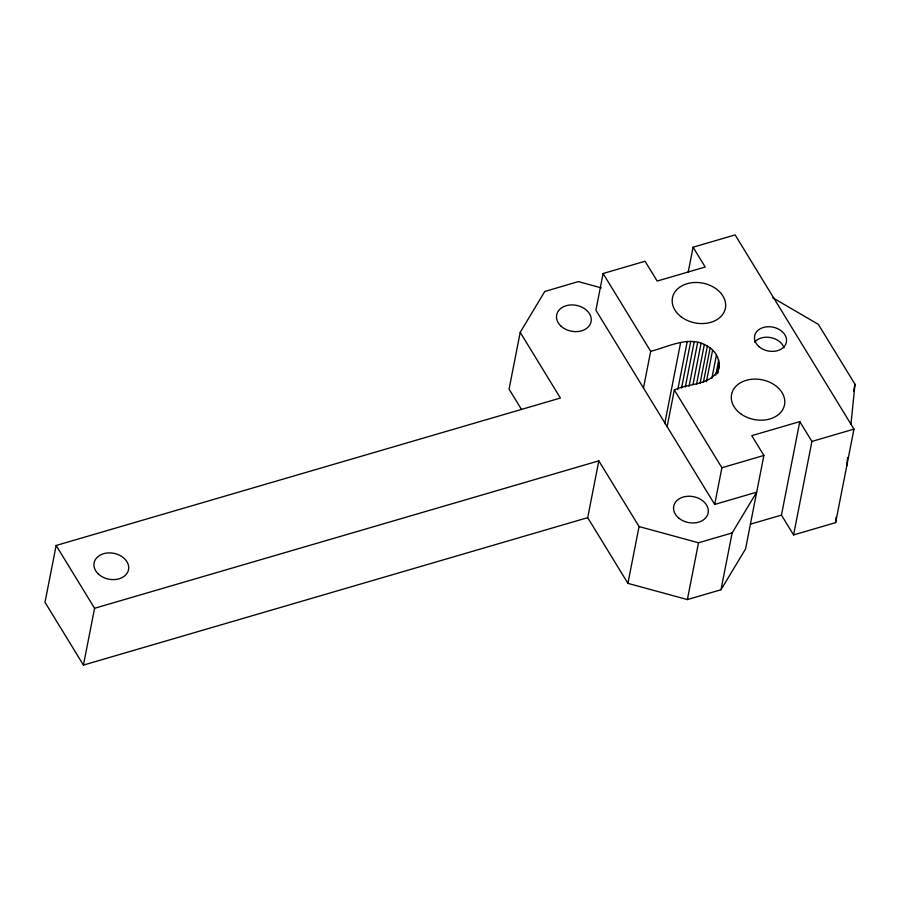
<?xml version="1.0" encoding="UTF-8"?>
<svg xmlns="http://www.w3.org/2000/svg" width="900" height="900" viewBox="0 0 900 900"><rect width="100%" height="100%" fill="white"/><g stroke="black" fill="none" stroke-linecap="round" stroke-linejoin="round"><path stroke-width="1.35" d="M717.266 373.32C722.025 363.206 717.064 351.248 707.377 346.095C689.512 334.89 668.498 346.894 650.678 351.304L643.466 388.001L714.701 504.439L756.686 492.165L732.139 532.946L720.99 589.748L687.375 599.569L627.908 583.357L587.7 517.646L598.837 460.845L94.579 608.288L83.43 665.089L587.7 517.646M720.99 589.748L745.549 548.966L763.886 455.468L751.77 435.656L799.796 421.616L781.447 515.115L793.575 534.926L835.627 522.63L836.179 517.106M846.765 465.829L847.609 457.537M850.95 424.35L855 384.255L818.336 324.349L772.538 297.63M601.357 287.91L578.374 281.599L544.748 291.488L520.211 332.348L560.408 398.036L56.149 545.479L45 602.28L83.43 665.089M520.211 332.348L509.062 389.137L521.494 409.444M835.627 522.63L853.965 429.131L735.131 234.911L693.079 247.208L705.206 267.019L657.18 281.059L645.053 261.248L603.101 273.51L595.901 310.219L643.466 388.001M688.23 271.957L693.079 247.208M627.908 583.357L639.056 526.556L598.837 460.845M664.729 423.664L680.648 342.54M667.125 426.656L674.325 389.959C687.96 383.299 709.47 385.695 717.806 370.575M677.812 389.486L687.262 341.359M681.559 388.046L690.739 341.291M685.339 386.966L694.238 341.584M689.085 386.224L697.714 342.225M693.011 384.446L701.1 343.204M696.521 384.379L704.34 344.498M700.087 383.22L707.377 346.095M703.406 382.343L710.145 347.963M706.41 381.69L712.62 350.066M711.889 378.225L716.479 354.848M715.759 375.21L718.717 360.09M717.289 372.409L719.179 362.779M717.559 373.702L719.179 365.456M687.375 599.569L698.512 542.767L732.139 532.946M714.701 504.439L721.901 467.741L674.325 389.959M793.575 534.926L811.913 441.428L799.796 421.616M853.673 391.016L855 384.255M721.901 467.741L763.886 455.468M811.913 441.428L853.965 429.131M750.769 524.092L781.447 515.115M639.056 526.556L698.512 542.767M603.101 273.51L650.678 351.304M56.149 545.479L94.579 608.288M754.616 342.157A16.189 12.161 11.1 0 1 770.681 337.579A16.189 12.161 11.1 0 1 784.001 347.76M98.235 573.908A17.539 13.174 11.1 0 0 127.789 571.905A17.539 13.174 11.1 0 0 107.933 552.938A17.539 13.174 11.1 0 0 98.235 573.908M561.184 326.306A17.539 13.174 11.1 0 0 590.524 323.516A17.539 13.174 11.1 0 0 569.903 305.01A17.539 13.174 11.1 0 0 561.184 326.306M679.084 518.344A17.539 13.174 11.1 0 0 707.884 513.979A17.539 13.174 11.1 0 0 685.811 496.474A17.539 13.174 11.1 0 0 679.084 518.344M740.61 413.696A26.989 20.273 11.1 0 0 784.35 405.63A26.989 20.273 11.1 0 0 749.183 379.62A26.989 20.273 11.1 0 0 740.61 413.696M681.311 316.935A26.989 20.273 11.1 0 0 725.186 309.173A26.989 20.273 11.1 0 0 690.278 282.96A26.989 20.273 11.1 0 0 681.311 316.935M759.06 346.691A16.189 12.161 11.1 0 0 785.981 343.62A16.189 12.161 11.1 0 0 766.485 326.846A16.189 12.161 11.1 0 0 759.06 346.691"/></g></svg>
